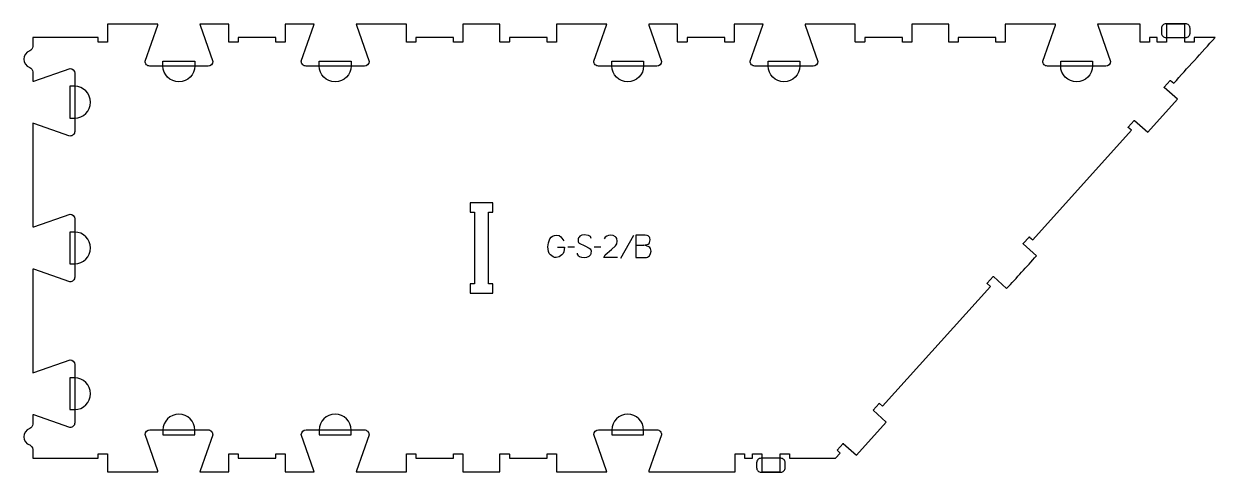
# Model space of a CAD drawing. Header units: millimetres. Extents: x -698 to 894, y -317 to 283.
import ezdxf

# ---------------------------------------------------------------- set-up
doc = ezdxf.new("R2010")
doc.units = ezdxf.units.MM
for name, color, linetype, true_color in [('1_ANYTOOL_1MMDEEP_LABELS_S', 2, 'Continuous', 0xffff00), ('3_ANYTOOL_CUTTHROUGH_INSID', 4, 'Continuous', 0x00ffff), ('4_ANYTOOL_CUTTHROUGH_OUTSI', 5, 'Continuous', 0x0000ff), ('5_ANYTOOL_HALF_MILL_9MM_IN', 3, 'Continuous', 0x00ff00)]:
    doc.layers.add(name, color=color, linetype=linetype, true_color=true_color)

msp = doc.modelspace()

# ---------------------------------------------------------------- linework, layer by layer
at = {"layer": '1_ANYTOOL_1MMDEEP_LABELS_S'}
for p, q in [((116.6, -0.4), (99.4, -31.2)), ((37.7, -16.1), (29, -16.2)), ((72.8, -16.1), (64, -16.2))]:
    msp.add_line(p, q, dxfattribs=at)
for points in [[(14.9, -16.2), (24.6, -16.2), (23.6, -22.1), (22.5, -24.5), (20.9, -26.5), (17.2, -29.1), (13.2, -30), (11.2, -29.8), (9.3, -29.2), (5.6, -26.5), (4.1, -24.5), (3.1, -22), (2.2, -15.5), (2.9, -10.1), (4.9, -5), (6.5, -2.8), (8.5, -1.2), (11, -0.3), (13.9, 0), (17.2, -0.5), (19.7, -2.2), (23.4, -7.4)], [(60, -4.6), (59.8, -3.2), (59.2, -2), (58.1, -1.2), (56.7, -0.6), (50.6, 0.4), (47.6, -0.1), (45, -1.5), (43.9, -2.5), (43.1, -3.7), (42.7, -5.1), (42.5, -6.7), (42.7, -8.3), (43.2, -9.7), (44.1, -10.8), (51.5, -14.5), (57.5, -17.5), (58.7, -18.4), (59.5, -19.7), (59.9, -21.2), (59.6, -24.6), (59, -26.2), (58.1, -27.4), (56.8, -28.5), (53.8, -29.8), (50.6, -30.3), (47.4, -29.9), (44.5, -28.8), (43.3, -27.9), (42.5, -26.8), (41.9, -25.5), (41.8, -24.1)], [(95.4, -29.9), (77.1, -29.9), (78.7, -26.5), (87.1, -19), (92.6, -14.3), (94.3, -11.5), (94.9, -8.2), (94.3, -4.6), (93.5, -3.2), (92.4, -2.1), (89.5, -0.5), (86, 0), (83.3, -0.3), (80.9, -1.2), (79, -2.8), (77.5, -5.1)], [(120, -13.6), (130.6, -13.5), (136.3, -12), (137.4, -11.1), (138.2, -9.9), (138.8, -6.4), (138.4, -3.6), (137.9, -2.5), (137.1, -1.6), (136.2, -0.9), (135, -0.4), (132.1, 0), (120, 0)], [(120, 0), (120, -30), (129.7, -30), (132.2, -30.1), (134, -29.9), (135.5, -29.5), (136.9, -28.7), (138, -27.5), (139.6, -24.6), (140.1, -21.4), (139.9, -19.5), (139.4, -17.9), (138.5, -16.6), (137.2, -15.6), (134.1, -14.2), (130.6, -13.5)]]:
    msp.add_lwpolyline(points, dxfattribs=at)
at = {"layer": '3_ANYTOOL_CUTTHROUGH_INSID'}
msp.add_lwpolyline([(-71.3, 43.1), (-101.8, 43.1), (-101.8, 30.6), (-95.8, 30.6), (-95.8, -64.9), (-101.8, -64.9), (-101.8, -77.4), (-71.3, -77.4), (-71.3, -64.9), (-77.3, -64.9), (-77.3, 30.6), (-71.3, 30.6)], close=True, dxfattribs=at)
at = {"layer": '4_ANYTOOL_CUTTHROUGH_OUTSI'}
msp.add_lwpolyline([(737.1, 282.1), (737.3, 280.7), (754.2, 232.3), (753.8, 230), (752.4, 227.9), (750.3, 226.5), (748, 226.1), (670, 226.1, -0.419618), (663.7, 232.4), (680.6, 280.7), (680.9, 282.1), (613.7, 282.1), (613.7, 258.3, -0.414214), (613.4, 258.1), (601.4, 258.1, -0.414214), (601.2, 258.3), (601.2, 264.1), (550.7, 264.1), (550.7, 258.3, -0.414214), (550.4, 258.1), (538.4, 258.1, -0.414214), (538.2, 258.3), (538.2, 282.1), (488.7, 282.1), (488.7, 258.3, -0.414214), (488.4, 258.1), (476.4, 258.1, -0.414214), (476.2, 258.3), (476.2, 264.1), (425.7, 264.1), (425.7, 258.3, -0.414214), (425.4, 258.1), (413.4, 258.1, -0.414214), (413.2, 258.3), (413.2, 282.1), (346, 282.1), (346.2, 280.7), (363.1, 232.3), (362.7, 230), (361.3, 227.9), (359.2, 226.5), (356.9, 226.1), (278.9, 226.1, -0.419618), (272.6, 232.4), (289.5, 280.7), (289.8, 282.1), (251.2, 282.1), (251.2, 258.3, -0.414214), (250.9, 258.1), (238.9, 258.1, -0.414214), (238.7, 258.3), (238.7, 264.1), (188.2, 264.1), (188.2, 258.3, -0.414214), (187.9, 258.1), (175.9, 258.1, -0.414214), (175.7, 258.3), (175.7, 282.1), (137.1, 282.1), (137.3, 280.7), (154.2, 232.3), (153.8, 230), (152.4, 227.9), (150.3, 226.5), (148, 226.1), (70, 226.1, -0.419618), (63.7, 232.4), (80.6, 280.7), (80.9, 282.1), (13.7, 282.1), (13.7, 258.3, -0.414214), (13.4, 258.1), (1.4, 258.1, -0.414214), (1.2, 258.3), (1.2, 264.1), (-49.3, 264.1), (-49.3, 258.3, -0.414214), (-49.6, 258.1), (-61.6, 258.1, -0.414214), (-61.8, 258.3), (-61.8, 282.1), (-111.3, 282.1), (-111.3, 258.3, -0.414214), (-111.6, 258.1), (-123.6, 258.1, -0.414214), (-123.8, 258.3), (-123.8, 264.1), (-174.3, 264.1), (-174.3, 258.3, -0.414214), (-174.6, 258.1), (-186.6, 258.1, -0.414214), (-186.8, 258.3), (-186.8, 282.1), (-254, 282.1), (-253.8, 280.7), (-236.9, 232.3), (-237.3, 230), (-238.7, 227.9), (-240.8, 226.5), (-243.1, 226.1), (-321.1, 226.1, -0.419618), (-327.4, 232.4), (-310.5, 280.7), (-310.2, 282.1), (-348.8, 282.1), (-348.8, 258.3, -0.414214), (-349.1, 258.1), (-361.1, 258.1, -0.414214), (-361.3, 258.3), (-361.3, 264.1), (-411.8, 264.1), (-411.8, 258.3, -0.414214), (-412.1, 258.1), (-424.1, 258.1, -0.414214), (-424.3, 258.3), (-424.3, 282.1), (-462.9, 282.1), (-462.7, 280.7), (-445.8, 232.3), (-446.2, 230), (-447.6, 227.9), (-449.7, 226.5), (-452, 226.1), (-530, 226.1, -0.419618), (-536.3, 232.4), (-519.4, 280.7), (-519.1, 282.1), (-586.3, 282.1), (-586.3, 258.3, -0.414214), (-586.6, 258.1), (-598.6, 258.1, -0.414214), (-598.8, 258.3), (-598.8, 264.1), (-686.3, 264.1), (-686.3, 252.2, -0.317837), (-690.5, 246.3, 0.707107), (-690.5, 224.1, -0.317837), (-686.3, 218.2), (-686.3, 205.8), (-684.9, 206), (-636.6, 223), (-634.3, 222.5), (-632.2, 221.1), (-630.8, 219), (-630.3, 216.7), (-630.3, 138.7, -0.419618), (-636.7, 132.5), (-684.9, 149.4), (-686.3, 149.6), (-686.3, 10.9), (-684.9, 11.1), (-636.6, 28.1), (-634.3, 27.6), (-632.2, 26.2), (-630.8, 24.1), (-630.3, 21.8), (-630.3, -56.2, -0.419618), (-636.7, -62.4), (-684.9, -45.5), (-686.3, -45.3), (-686.3, -184), (-684.9, -183.8), (-636.6, -166.8), (-634.3, -167.3), (-632.2, -168.7), (-630.8, -170.8), (-630.3, -173.1), (-630.3, -251.1, -0.419618), (-636.7, -257.3), (-684.9, -240.4), (-686.3, -240.2), (-686.3, -252.6, -0.317837), (-690.5, -258.5, 0.707107), (-690.5, -280.6, -0.317837), (-686.3, -286.5), (-686.3, -298.4), (-598.8, -298.4), (-598.8, -292.7, -0.414214), (-598.6, -292.4), (-586.6, -292.4, -0.414214), (-586.3, -292.7), (-586.3, -316.4), (-519.1, -316.4), (-519.4, -315), (-536.3, -266.7), (-535.8, -264.4), (-534.4, -262.3), (-532.3, -260.9), (-530, -260.4), (-452, -260.4, -0.419618), (-445.8, -266.8), (-462.7, -315.1), (-462.9, -316.4), (-424.3, -316.4), (-424.3, -292.7, -0.414214), (-424.1, -292.4), (-412.1, -292.4, -0.414214), (-411.8, -292.7), (-411.8, -298.4), (-361.3, -298.4), (-361.3, -292.7, -0.414214), (-361.1, -292.4), (-349.1, -292.4, -0.414214), (-348.8, -292.7), (-348.8, -316.4), (-310.2, -316.4), (-310.5, -315), (-327.4, -266.7), (-326.9, -264.4), (-325.5, -262.3), (-323.4, -260.9), (-321.1, -260.4), (-243.1, -260.4, -0.419618), (-236.9, -266.8), (-253.8, -315.1), (-254, -316.4), (-186.8, -316.4), (-186.8, -292.7, -0.414214), (-186.6, -292.4), (-174.6, -292.4, -0.414214), (-174.3, -292.7), (-174.3, -298.4), (-123.8, -298.4), (-123.8, -292.7, -0.414214), (-123.6, -292.4), (-111.6, -292.4, -0.414214), (-111.3, -292.7), (-111.3, -316.4), (-61.8, -316.4), (-61.8, -292.7, -0.414214), (-61.6, -292.4), (-49.6, -292.4, -0.414214), (-49.3, -292.7), (-49.3, -298.4), (1.2, -298.4), (1.2, -292.7, -0.414214), (1.4, -292.4), (13.4, -292.4, -0.414214), (13.7, -292.7), (13.7, -316.4), (80.9, -316.4), (80.6, -315), (63.7, -266.7), (64.2, -264.4), (65.6, -262.3), (67.7, -260.9), (70, -260.4), (148, -260.4, -0.419618), (154.2, -266.8), (137.3, -315.1), (137.1, -316.4), (252.4, -316.4), (252.4, -292.7, -0.414214), (252.7, -292.4), (264.7, -292.4, -0.414214), (264.9, -292.7), (264.9, -298.4), (275.7, -298.4), (275.7, -292.7, -0.414214), (276, -292.4), (288, -292.4, -0.414214), (288.2, -292.7), (288.2, -316.4), (312.7, -316.4), (312.7, -292.7, -0.414214), (313, -292.4), (325, -292.4, -0.414214), (325.2, -292.7), (325.2, -298.4), (386.9, -298.4), (393, -291.6), (388.8, -287.7, -0.414214), (388.8, -287.4), (396.8, -278.5, -0.414214), (397.1, -278.4), (414.8, -294.3), (454.6, -250.1), (436.9, -234.2, -0.414214), (436.9, -233.9), (445, -224.9, -0.414214), (445.3, -224.9), (449.6, -228.8), (593.8, -68.6), (589.5, -64.8, -0.414214), (589.5, -64.4), (597.5, -55.5, -0.414214), (597.9, -55.5), (615.5, -71.4, 0.002847), (655.3, -27.7), (637.7, -11.8, -0.414214), (637.7, -11.4), (645.7, -2.5, -0.414214), (646, -2.5), (650.3, -6.3), (782.3, 140.3), (778, 144.1, -0.414214), (778, 144.5), (786.1, 153.4, -0.414214), (786.4, 153.4), (804.1, 137.5), (843.9, 181.7), (826.2, 197.6, -0.414214), (826.2, 198), (834.2, 206.9, -0.414214), (834.6, 206.9), (838.9, 203.1, -0.00204), (894.2, 264.1), (866.3, 264.1), (866.3, 258.3, -0.414214), (866, 258.1), (854, 258.1, -0.414214), (853.8, 258.3), (853.8, 282.1), (829.3, 282.1), (829.3, 258.3, -0.414214), (829, 258.1), (817, 258.1, -0.414214), (816.8, 258.3), (816.8, 264.1), (806.3, 264.1), (806.3, 258.3, -0.414214), (806, 258.1), (794, 258.1, -0.414214), (793.8, 258.3), (793.8, 282.1)], format="xyb", close=True, dxfattribs=at)
at = {"layer": '5_ANYTOOL_HALF_MILL_9MM_IN'}
for points in [[(828.4, 282.6, 0.414214), (822.4, 276.6), (822.4, 270.1, 0.414214), (828.4, 264.1), (854.6, 264.1, 0.414214), (860.6, 270.1), (860.6, 276.6, 0.414214), (854.6, 282.6)], [(-469.8, 226.3, -1), (-512.3, 226.3), (-512.3, 232.6), (-469.8, 232.6)], [(-260.9, 226.3, -1), (-303.4, 226.3), (-303.4, 232.6), (-260.9, 232.6)], [(130.2, 226.3, -1), (87.7, 226.3), (87.7, 232.6), (130.2, 232.6)], [(339.1, 226.3, -1), (296.6, 226.3), (296.6, 232.6), (339.1, 232.6)], [(730.2, 226.3, -1), (687.7, 226.3), (687.7, 232.6), (730.2, 232.6)], [(-630.6, 156.5, 1), (-630.6, 199), (-636.8, 199), (-636.8, 156.5)], [(-630.6, -38.4, 1), (-630.6, 4.1), (-636.8, 4.1), (-636.8, -38.4)], [(-630.6, -233.3, 1), (-630.6, -190.8), (-636.8, -190.8), (-636.8, -233.3)], [(-469.8, -260.7, 1), (-512.3, -260.7), (-512.3, -266.9), (-469.8, -266.9)], [(-260.9, -260.7, 1), (-303.4, -260.7), (-303.4, -266.9), (-260.9, -266.9)], [(130.2, -260.7, 1), (87.7, -260.7), (87.7, -266.9), (130.2, -266.9)], [(287.3, -298.4, 0.414214), (281.3, -304.4), (281.3, -310.9, 0.414214), (287.3, -316.9), (313.6, -316.9, 0.414214), (319.6, -310.9), (319.6, -304.4, 0.414214), (313.6, -298.4)]]:
    msp.add_lwpolyline(points, format="xyb", close=True, dxfattribs=at)

doc.saveas('drawing.dxf')
